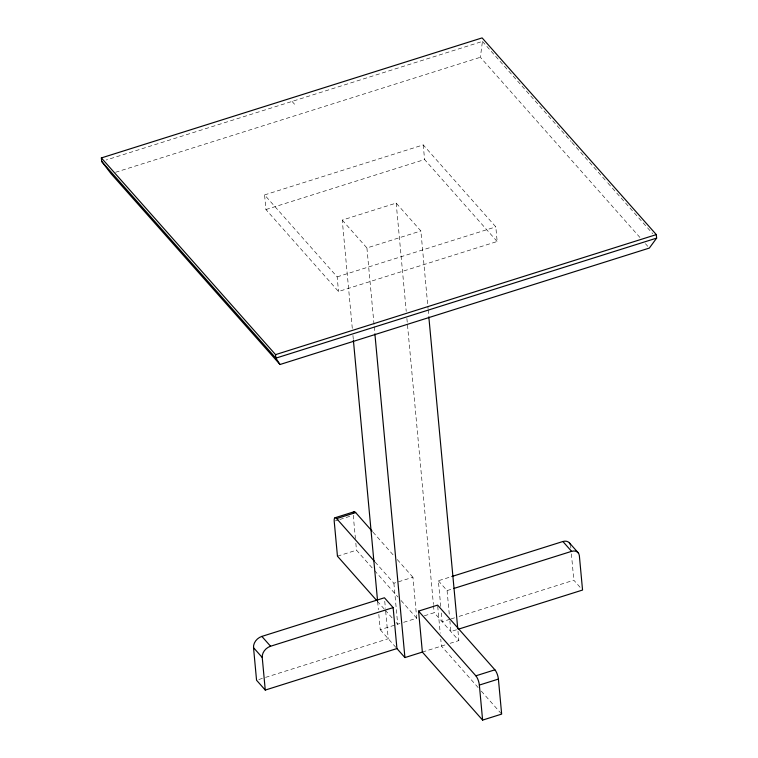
<?xml version="1.0" encoding="UTF-8"?>
<svg xmlns="http://www.w3.org/2000/svg" width="758" height="758" viewBox="0 0 758 758"><rect width="100%" height="100%" fill="white"/><g stroke="black" fill="none" stroke-linecap="round" stroke-linejoin="round"><path stroke-width="0.57" stroke-dasharray="3.79 2.84" d="M639.951 237.481L480.373 57.276L482.439 41.415L106.196 160.014M115.557 172.284L480.373 57.276M264.58 194.92L423.229 144.911L495.808 226.869L497.163 241.499L338.523 291.508L265.935 209.549L264.58 194.92L337.168 276.878L338.523 291.508M265.935 209.549L424.584 159.54L497.163 241.499M352.29 328.385L342.246 220.095L396.178 203.087L420.861 230.953L428.062 308.639M342.246 220.095L366.919 247.961L420.861 230.953M337.168 276.878L495.808 226.869M335.33 520.907L338.693 519.846M339.811 519.495L352.129 515.611M337.452 556.183L356.487 550.185L373.703 569.618M375.068 561.991L393.895 583.243L412.93 577.245L416.729 618.206L401.048 623.152M440.758 606.504L438.361 580.761L450.707 576.866M438.361 580.761L447.078 590.596L452.687 588.824M378.82 614.406L380.241 629.709L399.93 623.502M424.366 615.799L434.182 612.71L458.855 640.576L450.129 643.324M258.8 679.528L264.428 677.756M265.556 677.396L388.229 638.729L385.509 609.47M450.044 619.239L442.17 621.721L441.184 611.185M451.171 618.888L454.544 617.817M459.045 616.396L573.834 580.211L581.102 588.407M456.506 629.784L450.877 631.556L449.901 621.02M422.367 652.079L445.77 644.698M482.439 41.415L571.106 141.528M571.892 142.419L607.196 182.29M607.982 183.18L652.704 233.682M645.428 243.659L647.777 246.312M292.067 101.42L294.682 104.377M372.936 532.088L394.113 555.993M397.249 559.537L412.93 577.245M374.48 570.499L397.95 597.001M401.086 600.535L416.729 618.206M478.175 687.591L441.412 646.072L440.758 639.051M481.311 691.125L501.654 714.102M377.351 601.236L384.391 609.195M385.178 610.076L392.218 618.026M396.131 622.441L397.694 624.213L393.895 583.243M380.241 629.709L396.207 647.739M570.651 545.836L570.859 548.129M571.39 553.861L573.834 580.211M423.229 144.911L424.584 159.54M428.175 309.814L428.725 315.698M457.984 631.158L458.855 640.576M447.078 590.596L449.466 616.339M437.717 606.286L440.218 633.195M396.178 203.087L406.231 311.377M406.885 318.436L433.415 604.467M433.529 605.642L434.182 612.71M366.919 247.961L374.13 325.646M374.234 326.821L374.784 332.705M384.751 601.274L385.405 608.295M352.944 335.443L353.275 338.978M377.626 601.464L378.384 609.697M353.247 515.26L355.407 538.54M355.843 543.202L356.487 550.185"/><path stroke-width="1.14" d="M656.636 238.107L649.341 248.074L280.015 364.503L111.047 173.705L101.695 161.435L101.364 157.929L482.116 37.9L656.305 234.601L656.636 238.107L275.884 358.136L101.695 161.435M101.364 157.929L275.561 354.63L656.305 234.601M334.941 517.79L353.977 511.792M376.565 600.355L337.452 556.183L334.212 521.258A7.22 2.246 72.5 0 1 336.647 518.605L355.682 512.597L372.15 531.197M396.936 648.564L265.262 690.074L256.555 680.239L253.532 647.673A10.043 7.836 -41.5 0 1 261.861 636.407L384.429 597.768L393.137 607.603L396.936 648.564L404.924 657.574L422.367 652.079L482.609 720.1L501.654 714.102L498.404 679.073A7.097 2.208 72.5 0 0 494.908 669.816L437.612 605.111L418.568 611.109L422.367 652.079M451.825 576.516L562.891 541.506A7.883 6.149 -41.5 0 1 570.509 545.002M265.262 690.074L262.24 657.508A10.043 7.836 -41.5 0 1 270.568 646.242L393.137 607.603M453.805 588.473L571.608 551.341A7.883 6.149 -41.5 0 1 579.358 555.671L582.551 590.046L458.751 629.074M418.568 611.109L475.872 675.814L494.908 669.816M482.609 720.1L479.359 685.071L498.404 679.073M569.391 542.842L578.098 552.677M562.891 541.506L571.608 551.341M336.647 518.605L374.291 561.11M261.861 636.407L270.568 646.242M253.532 647.673L262.24 657.508M280.015 364.503L275.884 358.136L275.561 354.63M428.829 316.882L457.766 628.799M374.888 333.88L404.924 657.574M353.38 340.152L377.512 600.289M475.872 675.814A7.097 2.208 72.5 0 1 479.359 685.071M353.37 512.692A7.22 2.246 72.5 0 1 353.522 512.285M353.73 511.982A7.22 2.246 72.5 0 1 355.682 512.597"/></g></svg>
